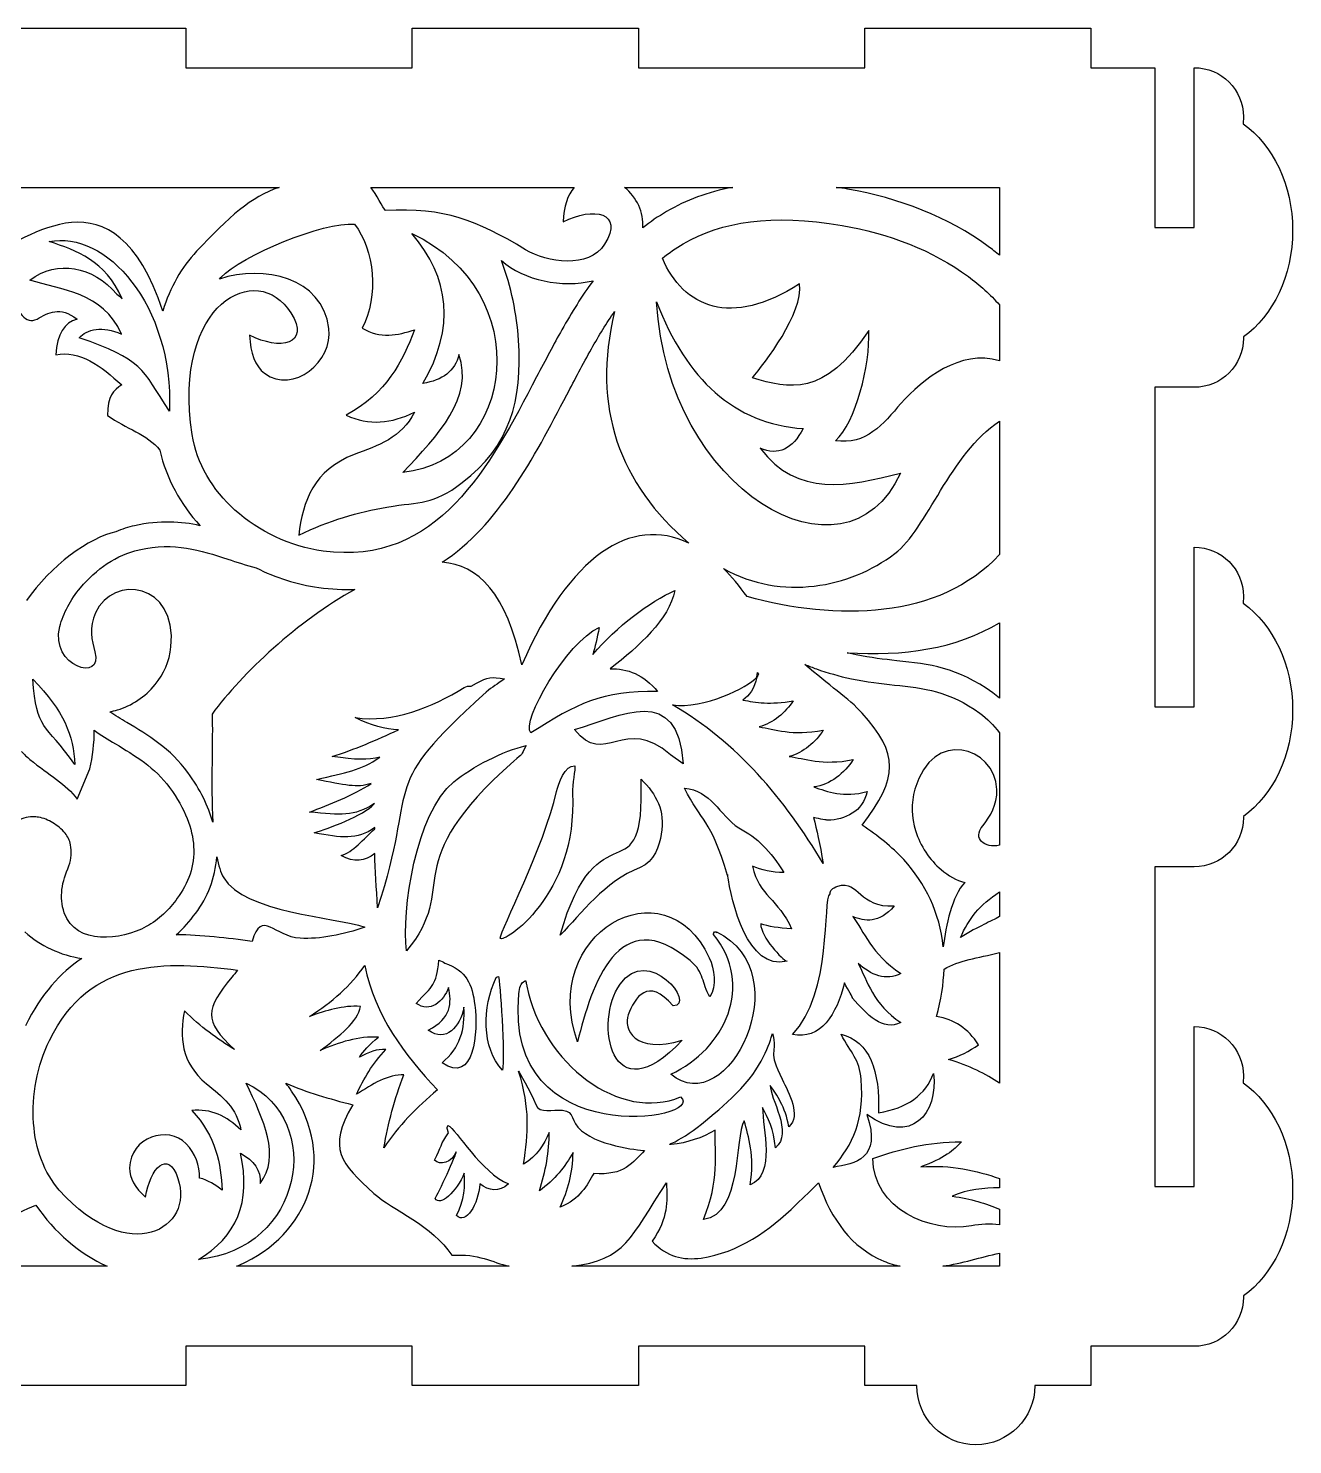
# Model space of a CAD drawing. Extents: x -1260 to -85, y -359 to 882.
# Drawn here: x -1006.1 to -732.9, y 575.8 to 881.9 of the extents above; entities that cross this region are included whole.
import ezdxf

# ---------------------------------------------------------------- set-up
doc = ezdxf.new("R2010")
doc.units = 0
doc.layers.get('0').update_dxf_attribs({"linetype": 'CONTINUOUS'})

msp = doc.modelspace()

# ---------------------------------------------------------------- linework, layer by layer
at = {"color": 7}
for points in [[(-1216.59195, 881.923328), (-1167.694275, 881.923328), (-1167.694275, 873.419377), (-1118.796675, 873.419377), (-1118.796675, 881.923328), (-1069.899, 881.923328), (-1069.899, 873.419377), (-1021.0014, 873.419377), (-1021.0014, 881.923328), (-972.103725, 881.923328), (-972.103725, 873.419377), (-923.206125, 873.419377), (-923.206125, 881.923328), (-874.30845, 881.923328), (-874.30845, 873.419377), (-825.41085, 873.419377), (-825.41085, 881.923328), (-776.513175, 881.923328), (-776.513175, 873.419377), (-762.694275, 873.419377), (-762.694275, 838.872128), (-754.190325, 838.872128), (-754.190325, 873.419377)], [(-1034.0781, 847.550003), (-951.9579, 847.550003)], [(-932.090175, 847.550003), (-888.163275, 847.550003)], [(-877.29885, 847.550003), (-853.9305, 847.550003)], [(-831.54555, 847.550003), (-796.278675, 847.550003), (-796.278675, 832.866278)], [(-964.842675, 827.729828), (-964.50975, 828.092752)], [(-796.278675, 822.152753), (-796.278675, 810.062527)], [(-754.190325, 804.324878), (-762.694275, 804.324878), (-762.694275, 735.230378), (-754.190325, 735.230378), (-754.190325, 769.777628)], [(-796.278675, 797.016427), (-796.278675, 768.189353)], [(-796.278675, 753.456053), (-796.278675, 737.118727)], [(-827.27085, 746.523203), (-829.1838, 746.962252)], [(-848.701875, 741.706778), (-848.538975, 742.698353)], [(-910.478475, 739.698353), (-909.2607, 740.386552)], [(-907.166175, 738.462953), (-909.5067, 736.332728), (-909.787725, 736.073377)], [(-796.278675, 729.661853), (-796.278675, 705.329078)], [(-796.276125, 729.661853), (-796.278675, 729.661853)], [(-864.64905, 722.961577), (-867.36885, 724.875803)], [(-995.560125, 715.334002), (-992.845275, 721.828628)], [(-931.37565, 714.268627), (-931.31265, 714.358552)], [(-931.28205, 708.908153), (-931.2738, 709.161353)], [(-855.036, 699.037028), (-855.07215, 698.799728)], [(-754.190325, 700.683202), (-762.694275, 700.683202), (-762.694275, 631.588703), (-754.190325, 631.588703), (-754.190325, 666.135953)], [(-796.278675, 695.241503), (-796.278675, 689.929328)], [(-857.366325, 686.506928), (-857.463675, 686.627453)], [(-796.278675, 682.154603), (-796.278675, 653.917253)], [(-915.353325, 643.174628), (-915.643125, 644.142803), (-915.622125, 644.095852)], [(-796.278675, 633.290978), (-796.278675, 631.309553)], [(-918.22305, 629.006903), (-918.2232, 629.006903)], [(-796.278675, 626.699153), (-796.278675, 623.326478)], [(-796.278675, 617.205578), (-796.278675, 614.345002), (-808.548375, 614.345002)], [(-989.122275, 614.345002), (-1073.1231, 614.345002)], [(-902.2188, 614.345002), (-961.119, 614.345002)], [(-817.71075, 614.345002), (-888.718425, 614.345002)], [(-814.14315, 588.537503), (-825.41085, 588.537503), (-825.41085, 597.041453), (-874.30845, 597.041453), (-874.30845, 588.537503), (-923.206125, 588.537503), (-923.206125, 597.041453), (-972.103725, 597.041453), (-972.103725, 588.537503), (-1021.0014, 588.537503), (-1021.0014, 597.041453), (-1069.899, 597.041453), (-1069.899, 588.537503), (-1118.796675, 588.537503), (-1118.796675, 597.041453), (-1167.694275, 597.041453), (-1167.694275, 588.537503), (-1179.599775, 588.537503)], [(-754.190325, 597.041452), (-762.694275, 597.041452), (-776.513175, 597.041452), (-776.513175, 588.537503), (-788.6313, 588.537503)]]:
    msp.add_lwpolyline(points, dxfattribs=at)
for points in [[(-932.090175, 847.550002)], [(-877.29885, 847.550003)], [(-831.54555, 847.550003)], [(-923.2875, 837.568702)], [(-796.278675, 822.152753)], [(-896.290725, 806.590328)], [(-975.64245, 799.183403)], [(-796.278675, 797.016427)], [(-817.679925, 785.762078)], [(-935.57655, 760.645103)], [(-796.278675, 753.456053)], [(-899.494125, 744.337103)], [(-1005.12795, 741.259928)], [(-848.701875, 741.706778)], [(-870.1611, 738.568853)], [(-901.2381, 723.506903)], [(-888.560025, 716.614028)], [(-834.35445, 701.375153)], [(-873.941325, 700.518428)], [(-796.278675, 695.241503)], [(-933.399975, 687.659153)], [(-796.278675, 682.154603)], [(-912.01515, 670.325002)], [(-841.00575, 664.441703)], [(-887.436675, 662.887178)], [(-864.8145, 663.238853)], [(-961.5867, 661.229828)], [(-903.6921, 656.760127)], [(-867.29145, 655.861477)], [(-959.0859, 653.921303)], [(-917.716425, 652.458652)], [(-865.217325, 650.963827)], [(-832.24995, 635.712877)], [(-895.690125, 630.630953)], [(-796.278675, 626.699153)], [(-860.234475, 624.460928)], [(-796.278675, 617.205578)], [(-817.71075, 614.345002)]]:
    msp.add_lwpolyline(points, close=True, dxfattribs=at)
for points in [[(-754.190325, 873.419377), (-748.3197, 873.419377), (-743.560425, 868.660403), (-743.560425, 862.789252)], [(-743.560425, 862.789252), (-743.560425, 862.390027), (-743.58255, 861.995603), (-743.6253, 861.607853)], [(-743.6253, 861.607853), (-743.6157, 861.499853), (-743.607225, 861.391028), (-743.5998, 861.281903)], [(-743.5998, 861.281903), (-737.22375, 856.694078), (-732.930525, 848.090603), (-732.930525, 838.234103)], [(-977.084925, 820.816552), (-987.665775, 852.767827), (-1006.45815, 835.796303), (-1014.822225, 832.974052)], [(-951.9579, 847.550003), (-958.007625, 845.543453), (-962.747325, 841.191577), (-969.774975, 833.725328)], [(-928.983225, 842.539252), (-929.4327, 843.014602), (-931.006575, 846.144952), (-932.090175, 847.550002)], [(-888.163275, 847.550003), (-889.645125, 845.927452), (-890.4126, 843.405802), (-890.540175, 840.081428)], [(-873.37875, 838.790303), (-873.015675, 842.100277), (-874.7358, 845.436352), (-877.29885, 847.550003)], [(-853.9305, 847.550003), (-859.3086, 846.553103), (-864.0102, 844.768328), (-868.21245, 842.318978)], [(-829.095825, 847.162853), (-829.92345, 847.303553), (-830.74005, 847.432628), (-831.54555, 847.550003)], [(-798.73335, 834.791978), (-807.303, 841.132703), (-818.031525, 845.283502), (-829.095825, 847.162853)], [(-898.67415, 834.071452), (-909.5088, 840.558053), (-916.0245, 843.171128), (-928.983225, 842.539252)], [(-890.540175, 840.081428), (-884.0121, 843.483203), (-877.341225, 842.127052), (-881.618475, 835.269428)], [(-868.21245, 842.318978), (-870.031875, 841.259227), (-871.749, 840.077978), (-873.37875, 838.790303)], [(-864.6138, 835.347278), (-856.355625, 840.160477), (-845.572575, 841.922528), (-830.265975, 839.320927)], [(-964.50975, 828.092752), (-960.092775, 832.785652), (-942.229425, 840.183053), (-935.667375, 839.612228)], [(-935.667375, 839.612228), (-931.259325, 833.972377), (-930.348975, 824.081903), (-934.014, 817.140953)], [(-830.265975, 839.320927), (-820.28235, 837.624203), (-810.646725, 833.912227), (-803.00445, 828.257528)], [(-1001.64405, 835.836278), (-989.484525, 838.378102), (-974.73675, 822.180427), (-975.64245, 799.183403)], [(-985.877775, 823.445978), (-989.57595, 831.821303), (-995.594625, 833.870153), (-1001.64405, 835.836278)], [(-923.2875, 837.568702), (-896.19675, 824.972003), (-900.849675, 788.488853), (-925.19925, 785.914553)], [(-920.86605, 805.166153), (-913.800975, 817.269577), (-915.058725, 827.995853), (-923.2875, 837.568702)], [(-732.930525, 838.234103), (-732.930525, 828.396353), (-737.20755, 819.806753), (-743.563425, 815.212477)], [(-969.774975, 833.725328), (-973.0326, 830.264228), (-975.5019, 825.975052), (-977.084925, 820.816552)], [(-881.618475, 835.269428), (-884.983875, 829.873478), (-894.08415, 831.324502), (-898.67415, 834.071452)], [(-869.111325, 832.245653), (-867.686025, 833.390302), (-866.19165, 834.427778), (-864.6138, 835.347278)], [(-796.278675, 832.866278), (-797.075475, 833.529127), (-797.89425, 834.170977), (-798.73335, 834.791978)], [(-1005.791475, 827.510002), (-999.834, 831.994402), (-992.296575, 830.524027), (-987.02175, 824.490278)], [(-970.7121, 794.113777), (-975.086475, 822.715103), (-956.565975, 831.924202), (-949.391625, 820.418378)], [(-941.1675, 817.043603), (-942.594, 828.153127), (-955.236, 830.862728), (-964.842675, 827.729828)], [(-900.212925, 814.530503), (-900.5682, 820.211302), (-901.77405, 825.935978), (-903.89025, 831.706103)], [(-903.89025, 831.706103), (-899.0322, 827.440327), (-890.8089, 825.704678), (-884.104125, 827.367802)], [(-839.49525, 826.710653), (-854.33505, 817.070602), (-864.6174, 821.658277), (-869.111325, 832.245653)], [(-986.00235, 815.823728), (-990.052125, 824.996903), (-999.166875, 825.356378), (-1005.791475, 827.510002)], [(-884.104125, 827.367802), (-886.485225, 824.104402), (-888.70095, 820.550228), (-890.8452, 816.762353)], [(-849.683625, 806.344178), (-847.076325, 809.629627), (-838.5762, 820.271453), (-839.49525, 826.710653)], [(-803.00445, 828.257528), (-800.528325, 826.425128), (-798.266475, 824.388653), (-796.278675, 822.152753)], [(-1010.281725, 824.223502), (-1008.4551, 820.626503), (-1006.686075, 817.887203), (-1004.2554, 819.073103)], [(-987.02175, 824.490278), (-986.6514, 824.221553), (-986.27025, 823.874603), (-985.877775, 823.445978)], [(-1004.2554, 819.073103), (-1001.791425, 820.484753), (-999.33885, 821.936978), (-995.587575, 819.078353)], [(-879.45105, 820.711103), (-884.503875, 799.860727), (-878.36805, 783.473903), (-863.384775, 770.618677)], [(-884.438325, 812.654752), (-882.825825, 815.503102), (-881.178825, 818.199952), (-879.45105, 820.711103)], [(-817.679925, 785.762078), (-829.640925, 759.663728), (-868.134825, 782.013127), (-870.3822, 822.792653)], [(-870.3822, 822.792653), (-863.918175, 806.040353), (-853.610775, 796.445153), (-838.7157, 795.392378)], [(-995.587575, 819.078353), (-998.32095, 818.285378), (-999.979425, 815.905102), (-1000.1712, 811.362503)], [(-995.137725, 815.048828), (-993.55215, 816.886102), (-990.0732, 817.706678), (-986.00235, 815.823728)], [(-949.391625, 820.418378), (-945.11415, 813.561052), (-951.7851, 812.204827), (-958.3131, 815.606453)], [(-975.64245, 799.183403), (-981.587325, 808.394227), (-981.49185, 810.344828), (-995.137725, 815.048828)], [(-958.3131, 815.606453), (-958.163025, 811.684628), (-957.121725, 808.879177), (-955.067175, 807.350828)], [(-955.067175, 807.350828), (-948.88695, 802.752727), (-940.2627, 809.998703), (-941.1675, 817.043603)], [(-922.71735, 816.776603), (-925.264275, 809.870302), (-928.7556, 803.027828), (-937.43745, 798.298178)], [(-934.014, 817.140953), (-930.031125, 814.704353), (-926.3598, 815.577503), (-922.71735, 816.776603)], [(-912.356775, 783.736852), (-901.983675, 791.663002), (-899.395275, 801.451627), (-900.212925, 814.530503)], [(-890.8452, 816.762353), (-892.567275, 813.721102), (-894.41115, 810.189202), (-896.290725, 806.590328)], [(-824.542575, 816.579727), (-834.192825, 802.151303), (-841.755825, 804.032153), (-849.683625, 806.344178)], [(-831.733275, 792.792727), (-827.38995, 796.591402), (-824.15775, 809.210378), (-824.542575, 816.579727)], [(-743.560425, 814.954628), (-743.560425, 809.083928), (-748.3197, 804.324878), (-754.190325, 804.324878)], [(-743.563425, 815.212477), (-743.561175, 815.127052), (-743.560425, 815.040728), (-743.560425, 814.954628)], [(-1000.1712, 811.362503), (-995.11305, 812.439278), (-990.408675, 808.930777), (-985.941975, 804.844028)], [(-925.19925, 785.914553), (-917.4504, 794.040428), (-909.841725, 802.180853), (-913.090875, 811.402928)], [(-913.090875, 811.402928), (-913.939575, 807.840653), (-916.620225, 805.836653), (-920.86605, 805.166153)], [(-889.767375, 802.730828), (-888.02955, 806.057828), (-886.326, 809.321602), (-884.438325, 812.654752)], [(-796.278675, 810.062527), (-804.83175, 812.655127), (-812.841825, 806.026777), (-817.56975, 800.864452)], [(-896.290725, 806.590328), (-906.41085, 787.204777), (-917.7117, 765.560528), (-942.45285, 768.947903)], [(-985.941975, 804.844028), (-987.638925, 803.765903), (-989.169, 802.411928), (-988.9983, 798.241778)], [(-916.730325, 766.505527), (-904.5519, 774.417428), (-896.89575, 789.075427), (-889.767375, 802.730828)], [(-817.56975, 800.864452), (-821.37975, 796.337378), (-825.16485, 791.758402), (-831.733275, 792.792727)], [(-988.9983, 798.241778), (-985.017225, 795.352778), (-980.502225, 794.277428), (-977.694225, 790.746803)], [(-937.43745, 798.298178), (-932.530275, 796.039553), (-927.6243, 796.493227), (-922.71735, 798.934027)], [(-922.71735, 798.934027), (-925.438425, 793.445152), (-930.593925, 791.655128), (-935.7258, 789.830603)], [(-818.906625, 768.380903), (-811.917675, 773.695028), (-807.01875, 789.889702), (-796.278675, 797.016427)], [(-961.5042, 777.809003), (-966.329775, 782.173628), (-969.7494, 787.817677), (-970.7121, 794.113777)], [(-838.7157, 795.392378), (-841.024275, 791.009828), (-844.071225, 789.443003), (-847.982175, 791.171452)], [(-977.694225, 790.746803), (-976.33785, 784.589978), (-973.25415, 779.031803), (-969.02805, 774.419903)], [(-847.982175, 791.171452), (-839.954925, 780.423127), (-828.837525, 783.006578), (-817.679925, 785.762078)], [(-935.7258, 789.830603), (-944.43, 786.401378), (-946.832175, 779.764702), (-947.7072, 772.351778)], [(-928.6359, 778.429778), (-921.26235, 779.722178), (-918.8808, 778.753102), (-912.356775, 783.736852)], [(-942.45285, 768.947903), (-949.554525, 769.919903), (-956.314275, 773.116103), (-961.5042, 777.809003)], [(-947.7072, 772.351778), (-941.14815, 775.554578), (-934.832025, 777.343628), (-928.6359, 778.429778)], [(-969.02805, 774.419903), (-973.1742, 775.336178), (-977.588175, 775.623428), (-983.194575, 774.404378)], [(-863.384775, 770.618677), (-875.95995, 776.708602), (-889.183575, 767.898727), (-899.494125, 744.337103)], [(-987.225, 773.120527), (-992.8644, 771.858128), (-1001.4198, 765.772928), (-1006.5081, 758.219902)], [(-983.194575, 774.404378), (-984.558375, 774.108203), (-985.907775, 773.673278), (-987.225, 773.120527)], [(-994.868175, 761.001203), (-991.551225, 765.014003), (-986.9652, 768.175103), (-982.206, 769.209353)], [(-982.206, 769.209353), (-974.4111, 770.904427), (-969.058725, 769.156628), (-963.0186, 767.184203)], [(-754.190325, 769.777628), (-748.3197, 769.777628), (-743.560425, 765.018653), (-743.560425, 759.147503)], [(-963.0186, 767.184203), (-961.0788, 766.550377), (-959.07315, 765.894728), (-956.9319, 765.313928)], [(-899.494125, 744.337103), (-902.7684, 759.726427), (-908.942025, 766.003852), (-916.730325, 766.505527)], [(-855.9168, 765.142552), (-843.3318, 758.113478), (-828.57195, 761.031128), (-818.906625, 768.380903)], [(-796.278675, 768.189353), (-809.2848, 754.023277), (-831.69585, 753.815978), (-850.8138, 759.078427)], [(-975.310575, 748.255927), (-973.94295, 762.115853), (-987.819, 763.953728), (-991.6305, 755.554628)], [(-956.9319, 765.313928), (-952.71075, 763.183477), (-948.1137, 761.721053), (-943.3896, 761.074327)], [(-850.8138, 759.078427), (-852.479925, 761.402153), (-854.183925, 763.423927), (-855.9168, 765.142552)], [(-999.3219, 752.609677), (-998.589075, 755.501453), (-997.005, 758.416628), (-994.868175, 761.001203)], [(-935.57655, 760.645103), (-947.854125, 753.838327), (-959.8887, 742.580827), (-966.4257, 733.680803)], [(-943.3896, 761.074327), (-940.642575, 760.698652), (-938.04315, 760.564102), (-935.57655, 760.645103)], [(-884.160675, 746.561903), (-879.01395, 752.675603), (-871.846125, 757.941653), (-866.400675, 760.439303)], [(-866.400675, 760.439303), (-867.72195, 754.131503), (-874.060575, 748.408553), (-880.419225, 743.496877)], [(-743.560425, 759.147503), (-743.560425, 758.748278), (-743.58255, 758.353928), (-743.6253, 757.966103)], [(-743.6253, 757.966103), (-743.6157, 757.858103), (-743.607225, 757.749278), (-743.5998, 757.640228)], [(-743.5998, 757.640228), (-737.22375, 753.052328), (-732.930525, 744.448928), (-732.930525, 734.592427)], [(-991.6305, 755.554628), (-993.01815, 752.497853), (-992.4471, 749.538953), (-991.73805, 747.153352)], [(-829.1838, 746.962252), (-817.2309, 746.146102), (-805.571175, 747.774352), (-796.278675, 753.456053)], [(-991.73805, 747.153352), (-989.74665, 740.449102), (-1001.5335, 743.878253), (-999.3219, 752.609677)], [(-897.571875, 729.609952), (-899.70105, 732.084203), (-889.898775, 749.166878), (-882.750525, 752.444753)], [(-882.750525, 752.444753), (-883.24695, 750.073853), (-883.680675, 748.171478), (-884.160675, 746.561903)], [(-978.710025, 740.083628), (-976.89255, 742.317802), (-975.6231, 745.088377), (-975.310575, 748.255927)], [(-825.957, 733.892978), (-828.768375, 737.058128), (-833.331225, 740.017253), (-838.31235, 744.413828)], [(-838.31235, 744.413828), (-837.51195, 744.082778), (-836.6862, 743.763278), (-835.831575, 743.458403)], [(-818.48505, 745.239728), (-821.210775, 745.534178), (-824.070825, 745.843552), (-827.27085, 746.523203)], [(-797.745, 738.281602), (-805.341975, 743.819377), (-811.516875, 744.486278), (-818.48505, 745.239728)], [(-1005.12795, 741.259928), (-998.548875, 734.356853), (-996.25665, 729.034628), (-996.106725, 722.821703)], [(-996.106725, 722.821703), (-1002.525525, 731.993828), (-1004.43975, 729.928028), (-1005.12795, 741.259928)], [(-909.2607, 740.386552), (-906.8541, 741.724028), (-905.98095, 741.788828), (-903.276075, 741.338978)], [(-903.276075, 741.338978), (-904.859025, 740.041928), (-905.8602, 739.640152), (-907.166175, 738.462953)], [(-880.419225, 743.496877), (-876.73935, 743.581478), (-873.092175, 742.241678), (-870.1611, 738.568853)], [(-866.940225, 735.686453), (-860.30505, 734.724878), (-850.614825, 739.426703), (-848.701875, 741.706778)], [(-848.701875, 741.706778), (-849.218475, 739.169453), (-850.353075, 737.666978), (-851.710125, 736.735177)], [(-848.538975, 742.698353), (-848.25135, 742.497052), (-848.332575, 742.146277), (-848.701875, 741.706778)], [(-835.831575, 743.458403), (-833.484075, 742.619078), (-830.96775, 741.895403), (-828.24435, 741.316478)], [(-828.24435, 741.316478), (-824.948625, 740.616353), (-821.8881, 740.284928), (-818.969925, 739.970078)], [(-986.891475, 734.597077), (-983.853, 735.501278), (-980.879775, 737.415953), (-978.710025, 740.083628)], [(-935.509575, 732.934552), (-927.255, 731.743403), (-919.05105, 735.127552), (-911.933025, 739.414328)], [(-911.933025, 739.414328), (-911.486775, 739.726027), (-910.9623, 739.812352), (-910.478475, 739.698353)], [(-870.1611, 738.568853), (-882.145725, 738.852053), (-887.62695, 735.932228), (-897.571875, 729.609952)], [(-888.0972, 730.339553), (-878.129925, 733.361903), (-865.7331, 740.355953), (-864.64905, 722.961577)], [(-818.969925, 739.970078), (-812.6847, 739.290653), (-807.1146, 738.688328), (-800.55195, 733.904003)], [(-796.278675, 737.118727), (-796.754475, 737.528003), (-797.2437, 737.916203), (-797.745, 738.281602)], [(-909.787725, 736.073377), (-930.369375, 717.094928), (-921.909675, 718.906252), (-930.652575, 691.792327)], [(-834.35445, 701.375153), (-842.762025, 715.421753), (-852.95235, 727.574528), (-866.940225, 735.686453)], [(-851.710125, 736.735177), (-849.019275, 736.194353), (-845.774775, 735.655853), (-840.860775, 736.592302)], [(-840.860775, 736.592302), (-842.4876, 734.024752), (-845.17695, 731.712353), (-848.22495, 730.915327)], [(-988.556325, 734.203553), (-988.000125, 734.300903), (-987.44355, 734.432752), (-986.891475, 734.597077)], [(-984.867075, 731.908103), (-986.142225, 732.677977), (-987.389325, 733.431203), (-988.556325, 734.203553)], [(-971.674275, 721.084327), (-975.361575, 726.166253), (-980.2758, 729.135652), (-984.867075, 731.908103)], [(-966.4257, 733.680803), (-966.21285, 728.409427), (-966.72945, 718.589677), (-966.27705, 710.351903)], [(-926.176725, 730.278577), (-928.995375, 730.418452), (-932.009325, 731.247353), (-935.509575, 732.934552)], [(-867.36885, 724.875803), (-877.23255, 733.704803), (-881.677125, 721.982377), (-888.0972, 730.339553)], [(-825.957, 709.674202), (-817.9722, 720.072128), (-818.091675, 725.034652), (-825.957, 733.892978)], [(-800.55195, 733.904003), (-798.9693, 732.750878), (-797.53305, 731.303528), (-796.276125, 729.661853)], [(-732.930525, 734.592427), (-732.930525, 724.754603), (-737.20755, 716.165003), (-743.563425, 711.570727)], [(-992.845275, 721.828628), (-992.270625, 724.510553), (-991.82265, 727.528402), (-991.906875, 730.187153)], [(-991.906875, 730.187153), (-990.4563, 729.193927), (-988.90965, 728.259127), (-987.324075, 727.301753)], [(-940.482675, 724.529902), (-935.747475, 726.011753), (-930.793275, 728.143028), (-926.176725, 730.278577)], [(-848.22495, 730.915327), (-844.83555, 730.476953), (-841.230075, 728.912227), (-834.369975, 730.219028)], [(-834.369975, 730.219028), (-835.996125, 727.651478), (-838.6863, 725.338853), (-841.734375, 724.542052)], [(-796.858875, 717.426353), (-797.30235, 726.740752), (-810.758775, 730.784378), (-814.56255, 717.448702)], [(-1007.57325, 725.602027), (-1007.0313, 724.986127), (-1006.435425, 724.409977), (-1005.78405, 723.880627)], [(-987.324075, 727.301753), (-983.154225, 724.783553), (-978.6888, 722.085878), (-975.613125, 717.847553)], [(-914.2119, 719.034652), (-910.303725, 722.235127), (-903.501, 725.805277), (-898.59105, 726.875302)], [(-898.59105, 726.875302), (-899.840925, 724.414477), (-899.057025, 725.427502), (-901.2381, 723.506903)], [(-1005.78405, 723.880627), (-1001.69085, 720.555353), (-997.9449, 718.488727), (-995.560125, 715.334002)], [(-943.8813, 719.546377), (-937.408275, 721.140278), (-934.44465, 721.432552), (-930.15915, 724.376228)], [(-930.15915, 724.376228), (-932.808525, 723.674003), (-935.29185, 723.823477), (-940.482675, 724.529902)], [(-901.2381, 723.506903), (-926.904225, 700.899203), (-912.7284, 696.557677), (-924.405825, 682.508978)], [(-891.992625, 716.952653), (-891.618225, 718.569277), (-890.19765, 722.815103), (-888.027, 722.478353)], [(-841.734375, 724.542052), (-838.344675, 724.103678), (-834.73965, 722.539103), (-827.879775, 723.845753)], [(-827.879775, 723.845753), (-829.71255, 720.952553), (-832.894725, 718.383503), (-836.418975, 717.941078)], [(-966.27705, 710.351903), (-967.2195, 713.755852), (-968.958975, 717.342578), (-971.674275, 721.084327)], [(-932.039775, 718.698127), (-935.08605, 717.626228), (-937.83645, 718.412378), (-943.8813, 719.546377)], [(-891.234675, 685.898453), (-882.9636, 714.773528), (-872.799675, 693.199102), (-873.730875, 719.624378)], [(-888.027, 722.478353), (-887.89395, 721.988528), (-888.653775, 718.365203), (-888.560025, 716.614028)], [(-873.730875, 719.624378), (-870.3699, 716.303603), (-868.522575, 712.884428), (-869.371725, 707.738227)], [(-975.613125, 717.847553), (-972.211125, 713.159302), (-970.6455, 708.896903), (-970.41405, 705.093953)], [(-945.351375, 712.509802), (-941.248875, 714.112777), (-935.926875, 716.109952), (-932.039775, 718.698127)], [(-924.405825, 682.508978), (-925.45155, 691.199152), (-922.48095, 712.261477), (-914.2119, 719.034652)], [(-904.195125, 685.245128), (-904.047825, 687.014153), (-894.801675, 704.819453), (-891.992625, 716.952653)], [(-888.560025, 716.614028), (-887.3646, 694.471928), (-903.57075, 683.985278), (-904.195125, 685.245128)], [(-855.07215, 698.799728), (-858.682725, 711.251827), (-860.81205, 710.440178), (-864.31845, 717.692302)], [(-864.31845, 717.692302), (-858.67545, 717.178702), (-856.833525, 711.975953), (-852.603675, 709.078702)], [(-836.418975, 717.941078), (-833.467275, 716.973727), (-829.92045, 715.543553), (-824.8755, 716.961802)], [(-824.8755, 716.961802), (-825.8067, 712.585253), (-829.647525, 710.847953), (-833.45685, 710.742878)], [(-814.56255, 717.448702), (-815.4321, 714.400853), (-815.273475, 711.323302), (-814.416075, 708.513203)], [(-799.82865, 709.640977), (-798.304125, 711.545453), (-796.697325, 714.036502), (-796.858875, 717.426353)], [(-931.31265, 714.358552), (-935.8935, 711.433403), (-938.52675, 711.919852), (-945.351375, 712.509802)], [(-944.341125, 708.014603), (-941.325, 709.017052), (-933.70485, 711.719602), (-931.37565, 714.268627)], [(-1005.187875, 711.485752), (-1006.440975, 711.460852), (-1007.733525, 711.101527), (-1008.9003, 710.323027)], [(-1003.94205, 711.406028), (-1004.318775, 711.467003), (-1004.73615, 711.495278), (-1005.187875, 711.485752)], [(-1000.830225, 710.207603), (-1001.80095, 710.800327), (-1002.8595, 711.231053), (-1003.94205, 711.406028)], [(-833.45685, 710.742878), (-833.594175, 710.805428), (-834.89445, 711.001853), (-836.480625, 711.337553)], [(-836.480625, 711.337553), (-835.7289, 708.657952), (-835.149525, 705.738727), (-834.35445, 701.375153)], [(-743.560425, 711.312878), (-743.560425, 705.442178), (-748.3197, 700.683202), (-754.190325, 700.683202)], [(-743.563425, 711.570727), (-743.561175, 711.485302), (-743.560425, 711.398978), (-743.560425, 711.312878)], [(-998.188275, 707.945078), (-998.913225, 708.799553), (-999.820425, 709.589753), (-1000.830225, 710.207603)], [(-997.00605, 705.431153), (-997.20375, 706.375927), (-997.5888, 707.238203), (-998.188275, 707.945078)], [(-931.2738, 709.161353), (-935.1186, 706.390177), (-938.622675, 706.961227), (-944.341125, 708.014603)], [(-938.5536, 703.128502), (-936.04155, 703.796452), (-933.668475, 706.737353), (-931.28205, 708.908153)], [(-869.371725, 707.738227), (-869.762925, 705.368828), (-870.8136, 701.735077), (-873.941325, 700.518428)], [(-852.603675, 709.078702), (-848.61765, 707.010128), (-845.75415, 704.086253), (-842.852625, 699.423503)], [(-816.979425, 702.239002), (-819.532275, 705.062678), (-822.563475, 707.374253), (-825.957, 709.674202)], [(-814.416075, 708.513203), (-813.391125, 705.158378), (-811.351275, 702.164752), (-808.88235, 700.075777)], [(-796.278675, 705.329078), (-799.4094, 704.736578), (-802.260375, 706.602578), (-799.82865, 709.640977)], [(-997.35345, 700.919602), (-996.867825, 702.391178), (-996.707325, 704.008852), (-997.00605, 705.431153)], [(-970.41405, 705.093953), (-970.15425, 700.849627), (-971.5752, 697.079377), (-973.939725, 693.878528)], [(-970.0194, 690.600502), (-967.415775, 694.124902), (-965.693925, 698.224028), (-965.43285, 702.842527)], [(-965.43285, 702.842527), (-965.066325, 700.996328), (-964.575, 699.443903), (-963.9204, 698.326553)], [(-931.268925, 703.530953), (-933.384075, 701.802952), (-935.7588, 701.591378), (-938.5536, 703.128502)], [(-930.652575, 691.792327), (-930.933825, 696.129502), (-931.17345, 700.011352), (-931.268925, 703.530953)], [(-887.436675, 662.887178), (-895.89765, 686.038553), (-868.611225, 701.932178), (-858.981225, 680.994878)], [(-808.4217, 683.378303), (-809.17875, 690.775028), (-812.266725, 697.027777), (-816.979425, 702.239002)], [(-998.360325, 690.773978), (-999.5451, 694.103003), (-998.8569, 697.446577), (-997.35345, 700.919602)], [(-963.9204, 698.326553), (-959.486475, 690.760103), (-939.8904, 689.834677), (-933.399975, 687.659153)], [(-873.941325, 700.518428), (-881.681625, 697.505453), (-886.58265, 690.585802), (-891.234675, 685.898453)], [(-842.191425, 680.277728), (-850.7109, 678.117728), (-854.2485, 693.175028), (-855.036, 699.037028)], [(-842.852625, 699.423503), (-845.4153, 699.490702), (-847.70415, 700.014578), (-849.680625, 700.808153)], [(-849.680625, 700.808153), (-848.139975, 694.279702), (-844.104225, 693.771203), (-841.20135, 687.303953)], [(-808.88235, 700.075777), (-807.33105, 698.762978), (-805.59285, 697.790978), (-803.800425, 697.282028)], [(-832.89645, 694.861403), (-832.92045, 695.515553), (-832.467225, 696.102128), (-831.22005, 696.514103)], [(-831.22005, 696.514103), (-826.4823, 697.879028), (-826.7568, 691.774252), (-819.030975, 692.238727)], [(-803.800425, 697.282028), (-806.559975, 694.365577), (-807.840675, 687.974677), (-808.4217, 683.378303)], [(-804.692925, 685.416878), (-803.0142, 689.363828), (-800.534475, 692.481578), (-796.278675, 695.241503)], [(-973.939725, 693.878528), (-975.7326, 691.451077), (-977.864775, 689.246228), (-980.63745, 687.763328)], [(-863.135175, 680.414678), (-878.5887, 693.370853), (-884.445825, 675.084428), (-887.436675, 662.887178)], [(-841.00575, 664.441703), (-832.393425, 673.364303), (-834.45285, 693.621278), (-832.89645, 694.861403)], [(-819.030975, 692.238727), (-822.2601, 688.378852), (-825.42315, 688.867552), (-828.0024, 689.931653)], [(-980.63745, 687.763328), (-986.048925, 684.867953), (-995.791875, 683.550727), (-998.360325, 690.773978)], [(-974.1723, 685.987102), (-972.594675, 687.383677), (-971.236575, 688.953877), (-970.0194, 690.600502)], [(-947.40915, 685.229828), (-952.85295, 685.505378), (-955.7607, 691.690703), (-957.766125, 684.565478)], [(-828.0024, 689.931653), (-825.518625, 686.755628), (-824.009625, 681.833753), (-817.62015, 677.651978)], [(-796.278675, 689.929328), (-798.176325, 688.859753), (-800.648025, 687.947678), (-804.692925, 685.416878)], [(-1006.893825, 686.658278), (-1003.5741, 683.524103), (-999.180975, 681.630128), (-994.5483, 680.850728)], [(-957.766125, 684.565478), (-963.160125, 685.274453), (-968.72535, 685.973453), (-974.1723, 685.987102)], [(-933.399975, 687.659153), (-937.99635, 685.985153), (-943.1289, 685.012102), (-947.40915, 685.229828)], [(-857.463675, 686.627453), (-839.1696, 677.778428), (-855.0411, 645.468803), (-867.29145, 655.861477)], [(-867.29145, 655.861477), (-855.48795, 661.401353), (-849.205725, 675.086527), (-858.061275, 686.082728)], [(-858.061275, 686.082728), (-858.032025, 686.414228), (-858.074775, 686.236027), (-857.879325, 686.601278)], [(-857.879325, 686.601278), (-857.4834, 686.597003), (-857.6505, 686.646128), (-857.366325, 686.506928)], [(-841.20135, 687.303953), (-844.06995, 687.413003), (-846.235275, 687.782677), (-847.86885, 688.358603)], [(-847.86885, 688.358603), (-847.86885, 685.555928), (-843.1713, 680.522227), (-842.191425, 680.277728)], [(-878.271975, 675.329078), (-872.10765, 683.941928), (-861.63015, 670.847978), (-866.796075, 670.616453)], [(-994.5483, 680.850728), (-999.2076, 677.838203), (-1003.359375, 673.224578), (-1006.71105, 666.319178)], [(-1001.5446, 663.179077), (-992.804025, 681.191753), (-976.351875, 680.306227), (-960.930825, 678.360352)], [(-922.351275, 671.163878), (-918.631425, 675.215603), (-918.1014, 674.834002), (-917.3973, 680.474227)], [(-917.3973, 680.474227), (-916.898925, 680.343877), (-916.484175, 680.134928), (-916.144425, 679.864928)], [(-916.144425, 679.864928), (-911.514675, 678.356903), (-910.2225, 675.275078), (-909.64725, 670.775003)], [(-858.86955, 672.548077), (-860.71875, 675.662452), (-859.93725, 677.732753), (-863.135175, 680.414678)], [(-858.981225, 680.994878), (-857.8776, 678.595928), (-857.349075, 674.961127), (-858.86955, 672.548077)], [(-817.62015, 677.651978), (-820.742175, 675.939652), (-824.1072, 677.312003), (-826.84845, 679.817302)], [(-826.84845, 679.817302), (-824.894625, 676.150403), (-823.50765, 670.882853), (-817.62015, 667.029278)], [(-808.25925, 678.548678), (-805.0554, 680.520128), (-801.03795, 680.930453), (-796.278675, 682.154603)], [(-962.165175, 676.801552), (-967.719975, 670.016678), (-968.43705, 667.423627), (-961.5867, 661.229828)], [(-960.930825, 678.360352), (-961.324125, 677.843078), (-961.73895, 677.321603), (-962.165175, 676.801552)], [(-945.3795, 668.346127), (-940.51755, 671.424953), (-936.424425, 675.014002), (-933.448275, 679.346378)], [(-933.448275, 679.346378), (-931.206825, 668.406502), (-924.91815, 660.132578), (-917.716425, 652.458652)], [(-903.6921, 656.760128), (-908.1816, 661.535303), (-908.08125, 670.378328), (-905.037225, 676.731652)], [(-905.037225, 676.731652), (-904.760025, 676.953353), (-904.92585, 676.861553), (-904.5174, 676.961003)], [(-904.5174, 676.961003), (-904.2693, 676.493528), (-903.0171, 659.375302), (-903.6921, 656.760127)], [(-866.796075, 670.616453), (-872.1912, 677.075603), (-875.13675, 672.405878), (-876.5244, 668.672678)], [(-809.86455, 668.298278), (-808.88325, 671.914778), (-808.36365, 675.329078), (-808.25925, 678.548678)], [(-915.321075, 674.609452), (-916.378275, 671.606903), (-919.295175, 669.027052), (-922.351275, 671.163878)], [(-919.70865, 665.367578), (-914.67135, 667.981927), (-914.630925, 671.273603), (-915.321075, 674.609452)], [(-900.11895, 673.203353), (-899.97975, 674.593703), (-899.8641, 675.486427), (-898.737975, 676.082752)], [(-898.737975, 676.082752), (-898.438575, 675.229177), (-898.585275, 675.741728), (-898.41075, 674.887327)], [(-898.41075, 674.887327), (-894.966225, 658.042328), (-878.15355, 645.412028), (-865.217325, 650.963827)], [(-864.8145, 663.238853), (-880.36455, 646.524578), (-883.980225, 667.355828), (-878.271975, 675.329078)], [(-829.798425, 675.594428), (-831.4257, 668.808053), (-834.98625, 663.156803), (-841.00575, 664.441703)], [(-828.009675, 672.328102), (-828.068925, 672.498578), (-828.88005, 673.861778), (-829.798425, 675.594428)], [(-934.331625, 670.509053), (-938.172, 670.796303), (-941.77785, 669.581302), (-945.3795, 668.346127)], [(-943.081275, 661.013378), (-938.86635, 664.086278), (-934.991325, 667.183627), (-934.331625, 670.509053)], [(-909.64725, 670.775003), (-908.91015, 665.004653), (-909.70125, 653.469128), (-916.73715, 658.341653)], [(-865.217325, 650.963827), (-859.263975, 645.873353), (-903.570075, 638.813603), (-900.11895, 673.203353)], [(-817.62015, 667.029278), (-821.382975, 664.966178), (-825.058575, 668.846378), (-828.009675, 672.328102)], [(-972.419025, 669.569602), (-973.45905, 663.943853), (-973.21095, 658.491953), (-967.643625, 653.763352)], [(-961.5867, 661.229828), (-965.27445, 663.427177), (-968.9001, 666.087278), (-972.419025, 669.569602)], [(-912.01515, 670.325002), (-912.832575, 666.049853), (-915.866775, 662.589128), (-919.70865, 665.367578)], [(-916.73715, 658.341653), (-912.864675, 661.426028), (-911.6994, 665.723078), (-912.01515, 670.325002)], [(-876.5244, 668.672678), (-877.6401, 665.673953), (-875.186925, 660.065003), (-864.8145, 663.238853)], [(-800.80275, 662.237753), (-803.0631, 665.711977), (-806.0754, 667.750853), (-809.86455, 668.298278)], [(-853.178775, 651.676028), (-847.37205, 657.287978), (-846.0027, 662.709653), (-845.298975, 664.636927)], [(-845.298975, 664.636927), (-844.198575, 660.250103), (-846.54225, 661.049528), (-843.211725, 654.770003)], [(-826.16385, 654.709178), (-826.52355, 659.136128), (-828.3768, 660.364328), (-830.509125, 664.478078)], [(-830.509125, 664.478078), (-824.367225, 663.094253), (-822.038775, 656.385278), (-822.45465, 647.534828)], [(-754.190325, 666.135953), (-748.3197, 666.135953), (-743.560425, 661.376903), (-743.560425, 655.505828)], [(-1004.998875, 645.288728), (-1005.428325, 651.264428), (-1004.2344, 657.637327), (-1001.5446, 663.179077)], [(-930.4434, 663.834353), (-934.8012, 664.133002), (-938.95965, 662.725402), (-943.081275, 661.013378)], [(-934.596525, 659.509852), (-933.794775, 660.826703), (-932.4231, 662.266403), (-930.4434, 663.834353)], [(-928.852725, 661.201103), (-930.767625, 661.341653), (-932.682225, 660.622178), (-934.596525, 659.509852)], [(-807.32895, 659.068328), (-804.92955, 659.648452), (-802.823325, 660.853703), (-800.80275, 662.237753)], [(-935.215575, 651.518528), (-933.712725, 654.854828), (-931.76955, 658.114777), (-928.852725, 661.201103)], [(-796.278675, 653.917253), (-799.17705, 655.940753), (-802.792725, 657.685327), (-807.32895, 659.068328)], [(-924.963225, 655.748602), (-928.3803, 655.842127), (-931.798275, 653.705528), (-935.215575, 651.518528)], [(-929.2947, 639.955253), (-928.38735, 645.219878), (-927.0486, 650.483978), (-924.963225, 655.748602)], [(-899.1255, 636.392378), (-898.14885, 643.310753), (-897.61455, 648.218152), (-900.18195, 656.488028)], [(-900.18195, 656.488028), (-900.18195, 656.488028), (-897.672, 652.271978), (-896.48295, 649.320878)], [(-810.52425, 656.041777), (-809.47935, 647.344102), (-815.399325, 640.292002), (-824.92035, 647.146403)], [(-822.45465, 647.534828), (-816.10665, 648.472403), (-812.263125, 651.456653), (-810.52425, 656.041777)], [(-743.560425, 655.505828), (-743.560425, 655.106528), (-743.58255, 654.712178), (-743.6253, 654.324353)], [(-959.0859, 653.921303), (-941.92305, 645.809153), (-946.7901, 618.028928), (-969.384225, 615.787928)], [(-967.643625, 653.763352), (-964.316025, 651.119452), (-960.9651, 648.494902), (-960.224625, 643.798178)], [(-960.56925, 614.576527), (-945.5445, 621.154328), (-939.213675, 637.563728), (-949.233675, 652.219028)], [(-956.031075, 632.245628), (-951.5757, 638.133953), (-955.278075, 646.015403), (-959.0859, 653.921303)], [(-949.233675, 652.219028), (-949.66845, 652.855103), (-950.079, 653.411902), (-950.4738, 653.906377)], [(-950.4738, 653.906377), (-946.01025, 651.933503), (-941.07885, 650.528002), (-936.0426, 649.249627)], [(-917.716425, 652.458652), (-922.2237, 648.750503), (-926.201175, 644.666452), (-929.2947, 639.955253)], [(-845.802225, 653.407478), (-845.990325, 650.898577), (-840.721725, 643.018402), (-844.716225, 639.959078)], [(-841.79685, 644.459602), (-842.53455, 648.971603), (-844.446225, 651.306578), (-845.802225, 653.407478)], [(-843.211725, 654.770003), (-841.832175, 651.678352), (-839.086875, 646.965052), (-841.79685, 644.459602)], [(-832.24995, 635.712877), (-827.944575, 640.682378), (-825.44655, 645.884828), (-826.16385, 654.709178)], [(-743.6253, 654.324353), (-743.6157, 654.216353), (-743.607225, 654.107528), (-743.5998, 653.998478)], [(-743.5998, 653.998478), (-737.22375, 649.410578), (-732.930525, 640.807178), (-732.930525, 630.950677)], [(-936.0426, 649.249627), (-941.6082, 639.741803), (-938.607825, 636.494002), (-931.461975, 630.100703)], [(-896.48295, 649.320878), (-895.634025, 647.213602), (-892.793925, 648.271102), (-890.6892, 648.067403)], [(-867.048225, 640.968128), (-863.662425, 642.390202), (-858.1242, 646.896803), (-853.178775, 651.676028)], [(-960.224625, 643.798178), (-963.24735, 646.832828), (-966.72015, 648.420277), (-970.80735, 648.031703)], [(-970.80735, 648.031703), (-965.55105, 642.360428), (-964.555425, 636.479753), (-964.26315, 630.794602)], [(-890.6892, 648.067403), (-888.05085, 647.813153), (-888.9873, 645.609127), (-886.629225, 643.645103)], [(-847.476, 648.625702), (-847.46175, 644.115428), (-844.60935, 634.222553), (-850.1394, 631.910978)], [(-844.716225, 639.959078), (-845.022825, 643.999103), (-846.3297, 646.527727), (-847.476, 648.625702)], [(-824.92035, 647.146403), (-821.697825, 637.445152), (-827.461125, 636.580928), (-832.24995, 635.712877)], [(-999.439425, 630.825878), (-1002.781275, 634.559078), (-1004.599425, 639.731378), (-1004.998875, 645.288728)], [(-972.030825, 640.830353), (-975.849975, 644.884177), (-984.182925, 642.230902), (-984.2676, 635.594452)], [(-918.38775, 637.262902), (-916.8441, 640.245878), (-917.109825, 640.699178), (-915.353325, 643.174628)], [(-915.622125, 644.095852), (-915.629625, 644.516602), (-915.660375, 644.293553), (-915.473325, 644.754653)], [(-915.473325, 644.754653), (-913.638, 644.057603), (-908.241975, 634.503203), (-902.3709, 632.143778)], [(-893.576475, 643.278428), (-894.686475, 640.620278), (-896.264325, 638.191553), (-899.1255, 636.392378)], [(-895.690125, 630.630953), (-894.3384, 634.915178), (-893.581575, 639.137002), (-893.576475, 643.278428)], [(-886.629225, 643.645103), (-882.32535, 640.061603), (-872.9691, 639.343628), (-872.9691, 639.343628)], [(-857.722575, 643.747178), (-860.547825, 642.096802), (-863.72595, 641.015077), (-867.2379, 640.630477)], [(-851.425875, 645.813202), (-853.63245, 642.094853), (-851.8098, 625.584052), (-860.234475, 624.460928)], [(-860.234475, 624.460928), (-856.724025, 632.851927), (-857.833125, 638.817053), (-857.722575, 643.747178)], [(-850.1394, 631.910978), (-849.128325, 638.215553), (-850.521075, 642.327427), (-851.425875, 645.813202)], [(-969.115275, 633.413603), (-969.143775, 636.104902), (-970.012875, 638.688427), (-972.030825, 640.830353)], [(-867.2379, 640.630477), (-867.9807, 640.551203), (-867.26415, 640.877753), (-867.048225, 640.968128)], [(-823.6437, 637.639028), (-817.925475, 639.724853), (-811.725, 641.187728), (-804.491775, 641.261453)], [(-804.491775, 641.261453), (-806.1165, 639.450578), (-808.246275, 637.639028), (-813.287175, 635.828303)], [(-1042.217025, 639.654278), (-1031.789025, 608.165003), (-1013.069325, 624.369503), (-1004.5167, 627.549953)], [(-980.798175, 629.281777), (-979.83555, 635.588903), (-975.944325, 639.696953), (-973.793025, 633.325627)], [(-969.384225, 615.787928), (-961.220175, 620.656853), (-957.876225, 628.152053), (-960.285375, 638.781953)], [(-960.285375, 638.781953), (-957.34305, 637.205753), (-955.84275, 635.059103), (-956.031075, 632.245628)], [(-913.6749, 639.087278), (-914.568675, 636.675952), (-917.214675, 636.128078), (-918.38775, 637.262902)], [(-918.2232, 629.006903), (-917.637525, 629.930228), (-913.4982, 638.733502), (-913.6749, 639.087278)], [(-888.42435, 638.922278), (-890.13795, 635.907203), (-892.35975, 633.072203), (-895.690125, 630.630953)], [(-891.19875, 627.117728), (-889.56345, 630.737678), (-888.443925, 634.585478), (-888.42435, 638.922278)], [(-872.9691, 639.343628), (-875.5005, 636.835852), (-877.369275, 633.814178), (-883.933425, 634.425803)], [(-802.35705, 623.097053), (-811.262175, 621.403553), (-823.639275, 626.903828), (-823.6437, 637.639028)], [(-984.2676, 635.594452), (-984.2946, 633.386827), (-983.08785, 631.286978), (-980.798175, 629.281777)], [(-911.925525, 634.487003), (-913.59435, 630.460402), (-917.197275, 627.114127), (-918.22305, 629.006903)], [(-913.6116, 625.318103), (-911.8317, 628.610378), (-911.71695, 631.907828), (-911.925525, 634.487003)], [(-883.933425, 634.425803), (-885.36, 631.947577), (-886.929825, 628.799152), (-891.19875, 627.117728)], [(-813.287175, 635.828303), (-806.66625, 636.331103), (-801.300075, 635.055278), (-796.278675, 633.290978)], [(-973.793025, 633.325627), (-970.182075, 622.636403), (-984.2565, 613.866278), (-999.439425, 630.825878)], [(-964.26315, 630.794602), (-965.76855, 631.936703), (-967.3116, 632.985653), (-969.115275, 633.413603)], [(-908.561775, 632.159302), (-908.856, 627.696653), (-911.648475, 623.258002), (-913.6116, 625.318103)], [(-902.3709, 632.143778), (-904.455, 630.266078), (-906.6033, 630.649403), (-908.561775, 632.159302)], [(-888.718425, 614.345002), (-877.0476, 615.651052), (-876.012225, 620.609227), (-868.230075, 632.386327)], [(-868.230075, 632.386327), (-868.1493, 628.208827), (-867.775125, 624.952027), (-871.31235, 619.739528)], [(-840.2175, 627.690878), (-838.5039, 629.356628), (-836.885175, 630.888352), (-835.3953, 632.374852)], [(-835.3953, 632.374852), (-832.55925, 624.346927), (-828.28965, 618.431603), (-821.2839, 615.452678)], [(-796.278675, 631.309553), (-799.6779, 631.229378), (-803.078625, 631.007828), (-806.477475, 629.489678)], [(-732.930525, 630.950677), (-732.930525, 621.112928), (-737.20755, 612.523253), (-743.563425, 607.929053)], [(-931.461975, 630.100703), (-927.368175, 626.447003), (-918.70005, 623.087077), (-914.6475, 616.734653)], [(-860.767875, 616.130453), (-852.61725, 617.330378), (-846.077775, 621.996877), (-840.2175, 627.690878)], [(-806.477475, 629.489678), (-802.398975, 628.920803), (-799.172325, 627.898628), (-796.278675, 626.699153)], [(-1004.5167, 627.549953), (-1000.54095, 621.770003), (-995.0703, 617.015077), (-989.122275, 614.345002)], [(-796.278675, 623.326478), (-798.312825, 623.483828), (-800.341425, 623.480603), (-802.35705, 623.097053)], [(-871.31235, 619.739528), (-868.1805, 616.397002), (-864.598275, 615.567278), (-860.767875, 616.130453)], [(-914.6475, 616.734653), (-908.793225, 617.111378), (-905.952075, 615.167153), (-902.2188, 614.345002)], [(-821.2839, 615.452678), (-820.100775, 614.949427), (-818.908725, 614.588453), (-817.71075, 614.345002)], [(-808.548375, 614.345002), (-804.419925, 614.994127), (-800.29575, 616.274603), (-796.278675, 617.205578)], [(-961.119, 614.345002), (-960.934875, 614.419477), (-960.75165, 614.497028), (-960.56925, 614.576527)], [(-743.560425, 607.671128), (-743.560425, 601.800428), (-748.3197, 597.041452), (-754.190325, 597.041452)], [(-743.563425, 607.929053), (-743.561175, 607.843552), (-743.560425, 607.757227), (-743.560425, 607.671128)], [(-801.387225, 575.781578), (-808.43205, 575.781578), (-814.14315, 581.492377), (-814.14315, 588.537503)], [(-788.6313, 588.537503), (-788.6313, 581.492377), (-794.342325, 575.781578), (-801.387225, 575.781578)]]:
    msp.add_open_spline(points, degree=3, dxfattribs=at)

doc.saveas('drawing.dxf')
